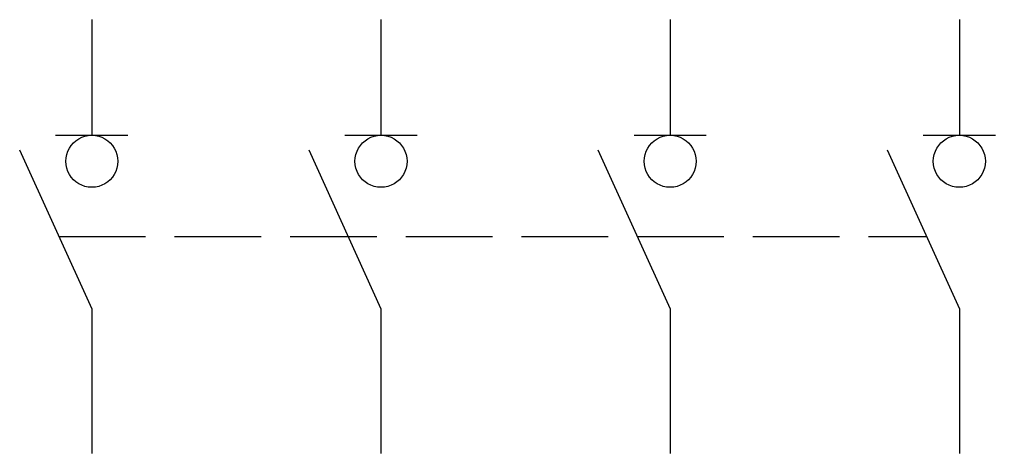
# Model space of a CAD drawing. Header units: millimetres. Extents: x -2.5 to 31.2, y -15 to 0.
import ezdxf
from ezdxf.enums import TextEntityAlignment as Align

# ---------------------------------------------------------------- set-up
doc = ezdxf.new("R2010")
doc.units = ezdxf.units.MM
doc.linetypes.add('SVG_3_1', pattern=[4, 3, -1])
doc.layers.get('0').update_dxf_attribs({"linetype": 'CONTINUOUS'})
doc.styles.add('ARIAL', font='arial.ttf')

# ---------------------------------------------------------------- blocks, each defined once
blk = doc.blocks.new('291_E_LV_MLD_IEC60617_switch_disconnector_4p')
at = {"true_color": 0x0000ff}
for p, q in [((0, 0), (0, -4)), ((10, 0), (10, -4)), ((20, 0), (20, -4)), ((30, 0), (30, -4)), ((-1.25, -4), (1.25, -4)), ((8.75, -4), (11.25, -4)), ((18.75, -4), (21.25, -4)), ((28.75, -4), (31.25, -4)), ((-2.5, -4.5), (0, -10)), ((7.5, -4.5), (10, -10)), ((17.5, -4.5), (20, -10)), ((27.5, -4.5), (30, -10)), ((0, -10), (0, -15)), ((10, -10), (10, -15)), ((20, -10), (20, -15)), ((30, -10), (30, -15))]:
    blk.add_line(p, q, dxfattribs=at)
at = {"linetype": 'SVG_3_1', "true_color": 0x0000ff}
blk.add_line((-1.14, -7.5), (28.86, -7.5), dxfattribs=at)
at = {"true_color": 0x0000ff}
for points in [[(0.9, -4.9), (0.892, -5.022), (0.868, -5.139), (0.829, -5.25), (0.777, -5.354), (0.712, -5.45), (0.636, -5.536), (0.55, -5.612), (0.454, -5.677), (0.35, -5.729), (0.239, -5.768), (0.122, -5.792), (0, -5.8), (-0.122, -5.792), (-0.239, -5.768), (-0.35, -5.729), (-0.454, -5.677), (-0.55, -5.612), (-0.636, -5.536), (-0.712, -5.45), (-0.777, -5.354), (-0.829, -5.25), (-0.868, -5.139), (-0.892, -5.022), (-0.9, -4.9), (-0.892, -4.778), (-0.868, -4.661), (-0.829, -4.55), (-0.777, -4.446), (-0.712, -4.35), (-0.636, -4.264), (-0.55, -4.188), (-0.454, -4.123), (-0.35, -4.071), (-0.239, -4.032), (-0.122, -4.008), (0, -4), (0.122, -4.008), (0.239, -4.032), (0.35, -4.071), (0.454, -4.123), (0.55, -4.188), (0.636, -4.264), (0.712, -4.35), (0.777, -4.446), (0.829, -4.55), (0.868, -4.661), (0.892, -4.778), (0.9, -4.9)], [(10.9, -4.9), (10.892, -5.022), (10.868, -5.139), (10.829, -5.25), (10.777, -5.354), (10.712, -5.45), (10.636, -5.536), (10.55, -5.612), (10.454, -5.677), (10.35, -5.729), (10.239, -5.768), (10.122, -5.792), (10, -5.8), (9.878, -5.792), (9.761, -5.768), (9.65, -5.729), (9.546, -5.677), (9.45, -5.612), (9.364, -5.536), (9.288, -5.45), (9.223, -5.354), (9.171, -5.25), (9.132, -5.139), (9.108, -5.022), (9.1, -4.9), (9.108, -4.778), (9.132, -4.661), (9.171, -4.55), (9.223, -4.446), (9.288, -4.35), (9.364, -4.264), (9.45, -4.188), (9.546, -4.123), (9.65, -4.071), (9.761, -4.032), (9.878, -4.008), (10, -4), (10.122, -4.008), (10.239, -4.032), (10.35, -4.071), (10.454, -4.123), (10.55, -4.188), (10.636, -4.264), (10.712, -4.35), (10.777, -4.446), (10.829, -4.55), (10.868, -4.661), (10.892, -4.778), (10.9, -4.9)], [(20.9, -4.9), (20.892, -5.022), (20.868, -5.139), (20.829, -5.25), (20.777, -5.354), (20.712, -5.45), (20.636, -5.536), (20.55, -5.612), (20.454, -5.677), (20.35, -5.729), (20.239, -5.768), (20.122, -5.792), (20, -5.8), (19.878, -5.792), (19.761, -5.768), (19.65, -5.729), (19.546, -5.677), (19.45, -5.612), (19.364, -5.536), (19.288, -5.45), (19.223, -5.354), (19.171, -5.25), (19.132, -5.139), (19.108, -5.022), (19.1, -4.9), (19.108, -4.778), (19.132, -4.661), (19.171, -4.55), (19.223, -4.446), (19.288, -4.35), (19.364, -4.264), (19.45, -4.188), (19.546, -4.123), (19.65, -4.071), (19.761, -4.032), (19.878, -4.008), (20, -4), (20.122, -4.008), (20.239, -4.032), (20.35, -4.071), (20.454, -4.123), (20.55, -4.188), (20.636, -4.264), (20.712, -4.35), (20.777, -4.446), (20.829, -4.55), (20.868, -4.661), (20.892, -4.778), (20.9, -4.9)], [(30.9, -4.9), (30.892, -5.022), (30.868, -5.139), (30.829, -5.25), (30.777, -5.354), (30.712, -5.45), (30.636, -5.536), (30.55, -5.612), (30.454, -5.677), (30.35, -5.729), (30.239, -5.768), (30.122, -5.792), (30, -5.8), (29.878, -5.792), (29.761, -5.768), (29.65, -5.729), (29.546, -5.677), (29.45, -5.612), (29.364, -5.536), (29.288, -5.45), (29.223, -5.354), (29.171, -5.25), (29.132, -5.139), (29.108, -5.022), (29.1, -4.9), (29.108, -4.778), (29.132, -4.661), (29.171, -4.55), (29.223, -4.446), (29.288, -4.35), (29.364, -4.264), (29.45, -4.188), (29.546, -4.123), (29.65, -4.071), (29.761, -4.032), (29.878, -4.008), (30, -4), (30.122, -4.008), (30.239, -4.032), (30.35, -4.071), (30.454, -4.123), (30.55, -4.188), (30.636, -4.264), (30.712, -4.35), (30.777, -4.446), (30.829, -4.55), (30.868, -4.661), (30.892, -4.778), (30.9, -4.9)]]:
    blk.add_lwpolyline(points, close=True, dxfattribs=at)
at = {"true_color": 0x0000ff, "style": 'ARIAL'}
blk.add_attdef('TAG', text='', height=2.5, dxfattribs=at).set_placement((-4.5, -2.2), align=Align.RIGHT)
at = {"color": 7, "style": 'ARIAL'}
for tag, p in [('RATED_CURRENT', (-4.5, -9)), ('VOLTAGE', (-4.5, -12)), ('MANUFACTURER', (-4.5, -15))]:
    blk.add_attdef(tag, text='', height=1.7, dxfattribs=at).set_placement(p, align=Align.RIGHT)

msp = doc.modelspace()

# ---------------------------------------------------------------- block references
msp.add_blockref('291_E_LV_MLD_IEC60617_switch_disconnector_4p', (0, 0))

doc.saveas('drawing.dxf')
